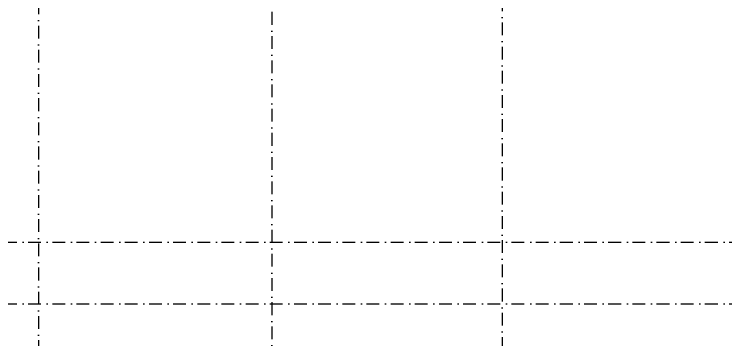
# Model space of a CAD drawing. Extents: x -1560602 to 321118, y -2308202 to -430103.
# Drawn here: x -1541989 to -1522256, y -2291922 to -2282903 of the extents above; entities that cross this region are included whole.
import ezdxf

# ---------------------------------------------------------------- set-up
doc = ezdxf.new("R2010")
doc.units = 0
doc.header["$MEASUREMENT"] = 0
doc.linetypes.add('Dot & Dashed', pattern=[670.277762, 352.777767, -176.388884, 0, -141.111112])
doc.linetypes.add('Штрихпунктирная', pattern=[0.670278, 0.352778, -0.176389, 0, -0.141111])
doc.layers.add('Оси', color=253, linetype='Dot & Dashed')

msp = doc.modelspace()

# ---------------------------------------------------------------- linework, layer by layer
at = {"layer": 'Оси', "color": 0, "linetype": 'Штрихпунктирная', "lineweight": -3, "ltscale": 1000}
for p, q in [((-1528455.7, -2270393.9), (-1528455.7, -2295548.9)), ((-1534845.7, -2271443.9), (-1534845.7, -2295548.9)), ((-1541315.7, -2272493.9), (-1541315.7, -2295548.9)), ((-1556351.1, -2289213.9), (-1478850.7, -2289213.9)), ((-1556351.1, -2290923.9), (-1478850.7, -2290923.9))]:
    msp.add_line(p, q, dxfattribs=at)

doc.saveas('drawing.dxf')
